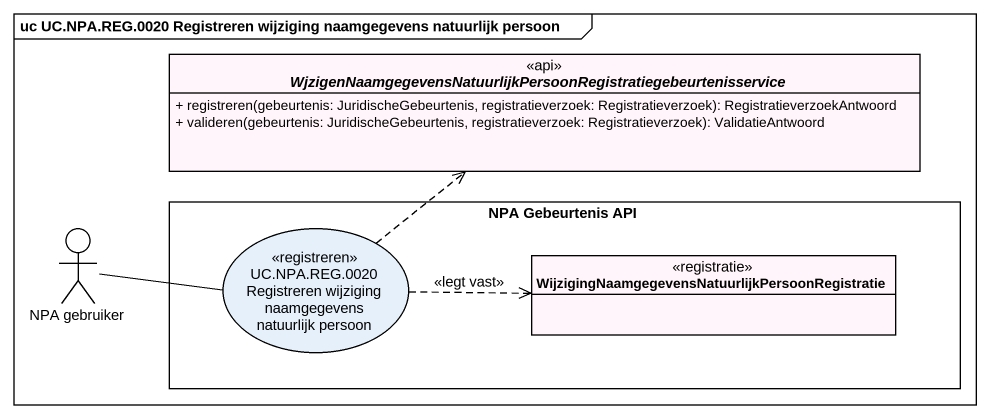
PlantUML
@startuml
mainframe uc UC.NPA.REG.0020 Registreren wijziging naamgegevens natuurlijk persoon
allowmixing
hide circle
hide empty members
skinparam classAttributeIconSize 0
interface "WjzigenNaamgegevensNatuurlijkPersoonRegistratiegebeurtenisservice" as WjzigenNaamgegevensNatuurlij <<api>> #FFF5FA {
  + registreren(gebeurtenis: JuridischeGebeurtenis, registratieverzoek: Registratieverzoek): RegistratieverzoekAntwoord
  + valideren(gebeurtenis: JuridischeGebeurtenis, registratieverzoek: Registratieverzoek): ValidatieAntwoord
}
actor "NPA gebruiker" as NPA_gebruiker
rectangle "NPA Gebeurtenis API" as NPA_Gebeurtenis_API {
  usecase "UC.NPA.REG.0020 Registreren wijziging naamgegevens natuurlijk persoon" as UC_NPA_REG_0020_Registreren <<registreren>>
  class "WijzigingNaamgegevensNatuurlijkPersoonRegistratie" as WijzigingNaamgegevensNatuurl <<registratie>> #FFF5FA
}
NPA_gebruiker -right- UC_NPA_REG_0020_Registreren
UC_NPA_REG_0020_Registreren .up.> WjzigenNaamgegevensNatuurlij
UC_NPA_REG_0020_Registreren .right.> WijzigingNaamgegevensNatuurl : <<legt vast>>
@enduml
